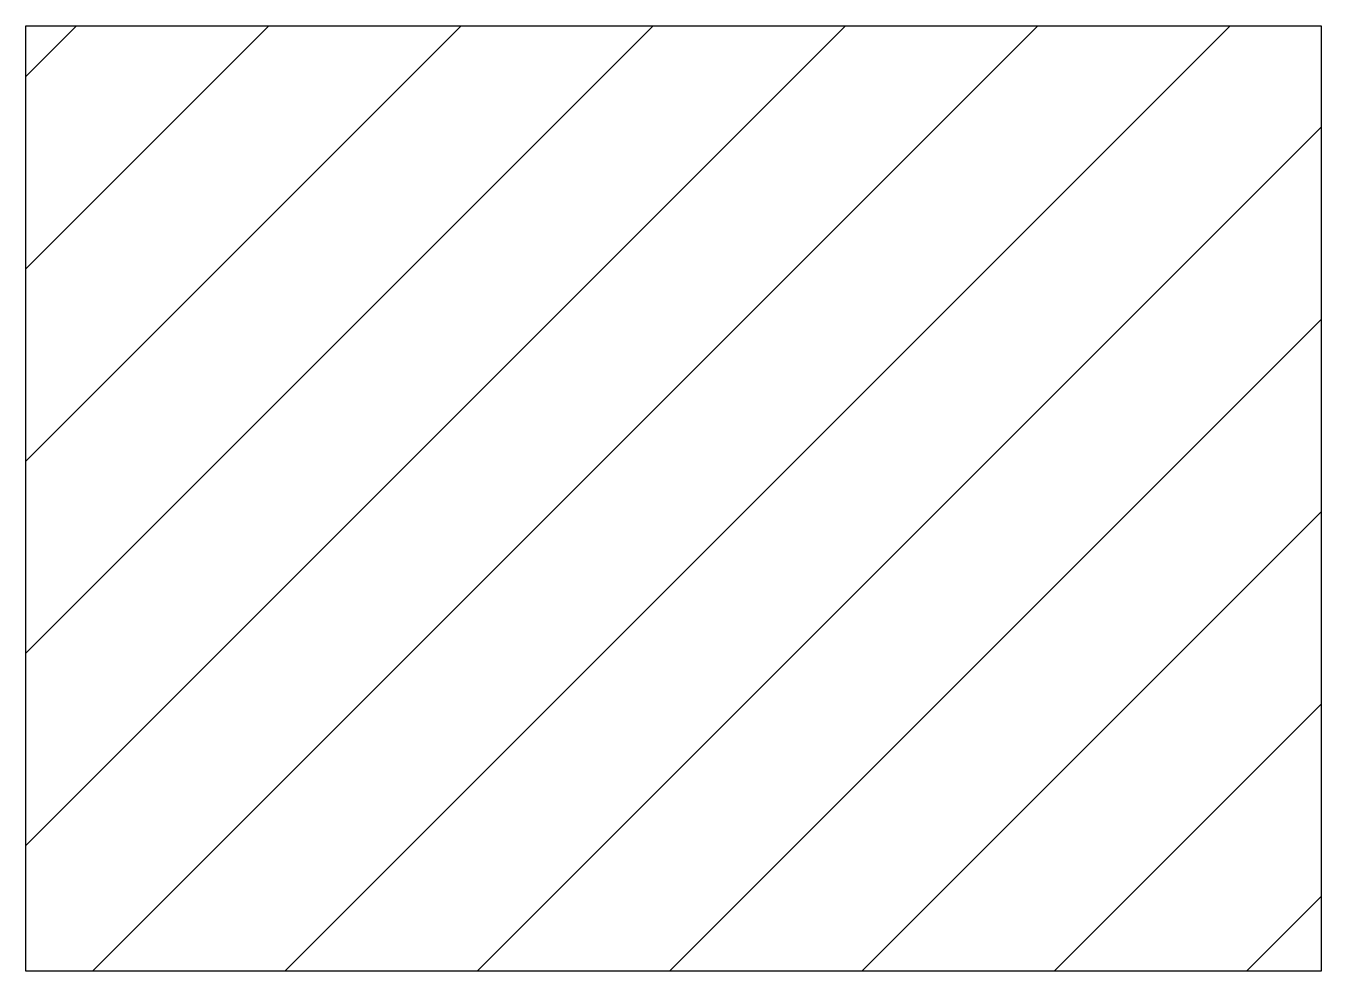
# Model space of a CAD drawing. Header units: inches. Extents: x 47316 to 59086, y 3141 to 11743.
# Drawn here: x 50333.22 to 50345.13, y 6218.69 to 6227.38 of the extents above; entities that cross this region are included whole.
import ezdxf

# ---------------------------------------------------------------- set-up
doc = ezdxf.new("R2010")
doc.units = ezdxf.units.IN
doc.header["$MEASUREMENT"] = 0

msp = doc.modelspace()

# ---------------------------------------------------------------- linework, layer by layer
at = {"color": 0}
for p, q in [((50340.755, 6227.383), (50333.22, 6219.847)), ((50338.987, 6227.383), (50333.22, 6221.615)), ((50337.22, 6227.383), (50333.22, 6223.382)), ((50335.452, 6227.383), (50333.22, 6225.15)), ((50333.684, 6227.383), (50333.22, 6226.918)), ((50333.22, 6218.693), (50333.22, 6227.383)), ((50333.22, 6227.383), (50345.126, 6227.383)), ((50342.523, 6227.383), (50333.833, 6218.693)), ((50344.291, 6227.383), (50335.601, 6218.693)), ((50345.126, 6227.383), (50345.126, 6218.693)), ((50345.126, 6226.451), (50337.369, 6218.693)), ((50345.126, 6224.683), (50339.136, 6218.693)), ((50345.126, 6222.915), (50340.904, 6218.693)), ((50345.126, 6221.147), (50342.672, 6218.693)), ((50345.126, 6219.379), (50344.44, 6218.693)), ((50345.126, 6218.693), (50333.22, 6218.693))]:
    msp.add_line(p, q, dxfattribs=at)

doc.saveas('drawing.dxf')
